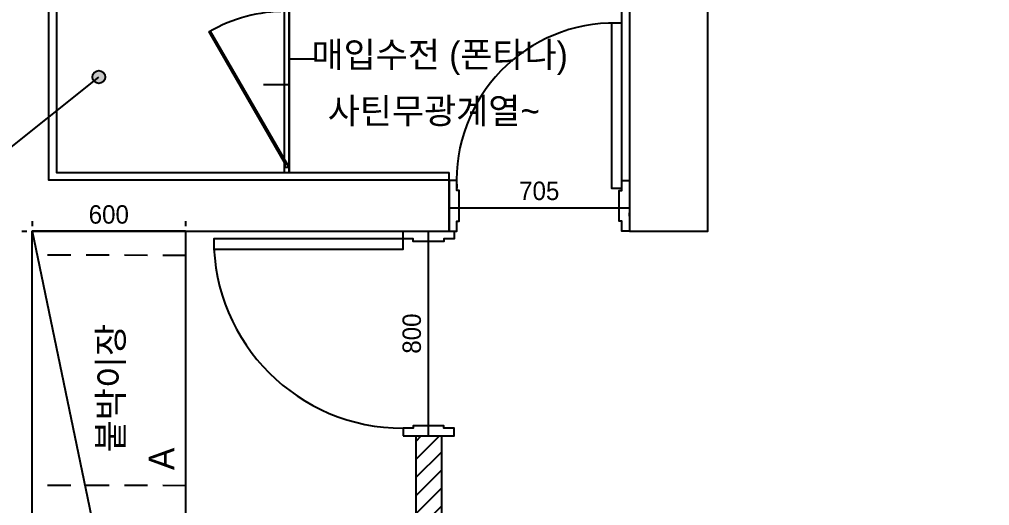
# Model space of a CAD drawing. Header units: millimetres. Extents: x 346859 to 753976, y -86090 to 5333.
# Drawn here: x 405991 to 409783, y -22835 to -20934 of the extents above; entities that cross this region are included whole.
import ezdxf

# ---------------------------------------------------------------- set-up
doc = ezdxf.new("R2010")
doc.units = ezdxf.units.MM
doc.header["$LTSCALE"] = 60
doc.linetypes.add('HID', pattern=[2.5, 1.5, -1])
for name, color, linetype in [('0-ELC TEXT', 7, 'Continuous'), ('06-FUR', 6, 'Continuous'), ('07-DIM WAL', 5, 'Continuous'), ('2CONTINUOUS', 2, 'Continuous'), ('3.기호.계단선', 30, 'Continuous'), ('ac-wall-fin', 3, 'Continuous'), ('CO-BATH', 6, 'Continuous'), ('CO-DO-FR', 7, 'Continuous'), ('CO-DOOR', 8, 'Continuous'), ('HAT', 8, 'Continuous')]:
    doc.layers.add(name, color=color, linetype=linetype)
doc.styles.add('YOURNAME', font='HY울릉도M.TTF')
doc.styles.add('코레일둥고', font='Korail_Round_Gothic_Medium.ttf')
doc.dimstyles.new('40', dxfattribs={"dimscale": 40, "dimtxt": 1.8, "dimasz": 0.9, "dimexe": 0.5, "dimexo": 1, "dimgap": 0.7, "dimtad": 1, "dimdec": 0, "dimzin": 0, "dimdsep": 46, "dimtxsty": 'YOURNAME', "dimblk": 'NONE', "dimcen": 0, "dimclrd": 1, "dimclre": 1, "dimclrt": 7, "dimadec": 0, "dimazin": 0, "dimtfac": 1, "dimtdec": 0, "dimtix": 1, "dimtmove": 2, "dimatfit": 3, "dimldrblk": 'NONE', "dimfxl": 1, "dimtolj": 1, "dimtzin": 0, "dimarcsym": 0})

# ---------------------------------------------------------------- blocks, each defined once
blk = doc.blocks.new('VUSAUSEH')
at = {"layer": '2CONTINUOUS'}
blk.add_lwpolyline([(406171.2, 31322.2), (406040.2, 31322.2), (406040.2, 32317.2), (406750.2, 32317.2), (406750.2, 32517.2), (406040.2, 32517.2), (406040.2, 35415.2), (407670.2, 35415.2), (407670.2, 35615.2), (406105.2, 35615.2), (406105.2, 37185.2), (408375.2, 37185.2), (408375.2, 35415.2), (408682.2, 35415.2), (408682.2, 38430.2)], dxfattribs=at)
blk = doc.blocks.new('D-002')
at = {"layer": 'CO-DO-FR'}
for points in [[(0, 200), (0, 0), (30, 0), (30, 40), (40, 40), (40, 160), (30, 160), (30, 200), (0, 200)], [(800, 200), (800, 0), (770, 0), (770, 40), (760, 40), (760, 160), (770, 160), (770, 200), (800, 200)]]:
    blk.add_lwpolyline(points, close=True, dxfattribs=at)
at = {"layer": 'CO-DOOR'}
blk.add_lwpolyline([(730, 940), (730, 200), (770, 200), (770, 940)], close=True, dxfattribs=at)
blk.add_arc((770, 200), 740, 90, 180, dxfattribs=at)
blk = doc.blocks.new('*D148')
at = {"layer": '07-DIM WAL', "color": 1, "lineweight": -2, "transparency": 16777216}
for p, q in [((407550.2, -21762.4), (407570.2, -21762.4)), ((407590.2, -22562.4), (407590.2, -21762.4)), ((407550.2, -22562.4), (407570.2, -22562.4))]:
    blk.add_line(p, q, dxfattribs=at)
at = {"layer": 'Defpoints', "color": 0, "transparency": 16777216}
for p in [(407590.2, -21762.4), (407590.2, -21762.4), (407590.2, -22562.4)]:
    blk.add_point(p, dxfattribs=at)
at = {"layer": '07-DIM WAL', "color": 7, "transparency": 16777216, "insert": (407524.7, -22162.4), "char_height": 72, "attachment_point": 5, "rotation": 90, "style": 'YOURNAME'}
blk.add_mtext('\\A1;800', dxfattribs=at)
blk = doc.blocks.new('_None')
blk = doc.blocks.new('*D189')
at = {"layer": '07-DIM WAL', "color": 1, "lineweight": -2, "transparency": 16777216}
for p, q in [((407670.2, -21670.2), (408375.2, -21670.2)), ((407670.2, -21703.1), (407670.2, -21690.2)), ((408375.2, -21703.1), (408375.2, -21690.2))]:
    blk.add_line(p, q, dxfattribs=at)
at = {"layer": 'Defpoints', "color": 0, "transparency": 16777216}
for p in [(407670.2, -21663.1), (408375.2, -21663.1), (408375.2, -21670.2)]:
    blk.add_point(p, dxfattribs=at)
at = {"layer": '07-DIM WAL', "color": 7, "transparency": 16777216, "insert": (408022.7, -21604.8), "char_height": 72, "attachment_point": 5, "style": 'YOURNAME'}
blk.add_mtext('\\A1;705', dxfattribs=at)
blk = doc.blocks.new('*D301')
at = {"layer": '07-DIM WAL', "color": 1, "lineweight": -2, "transparency": 16777216}
for p, q in [((406000.8, -21762.4), (406020.2, -21762.4)), ((406040.2, -24651.4), (406040.2, -21762.4)), ((406000.2, -24651.4), (406020.2, -24651.4))]:
    blk.add_line(p, q, dxfattribs=at)
at = {"layer": 'Defpoints', "color": 0, "transparency": 16777216}
for p in [(406040.2, -21762.4), (406040.8, -21762.4), (406040.2, -24651.4)]:
    blk.add_point(p, dxfattribs=at)
at = {"layer": '07-DIM WAL', "color": 7, "transparency": 16777216, "insert": (405974.8, -23206.9), "char_height": 72, "attachment_point": 5, "rotation": 90, "style": 'YOURNAME'}
blk.add_mtext('\\A1;2889', dxfattribs=at)
blk = doc.blocks.new('*D302')
at = {"layer": '07-DIM WAL', "color": 1, "lineweight": -2, "transparency": 16777216}
for p, q in [((406040.2, -21722.4), (406040.2, -21742.4)), ((406640.2, -21722.4), (406640.2, -21742.4)), ((406640.2, -21762.4), (406040.2, -21762.4))]:
    blk.add_line(p, q, dxfattribs=at)
at = {"layer": 'Defpoints', "color": 0, "transparency": 16777216}
for p in [(406040.2, -21762.4), (406040.2, -21762.4), (406640.2, -21762.4)]:
    blk.add_point(p, dxfattribs=at)
at = {"layer": '07-DIM WAL', "color": 7, "transparency": 16777216, "insert": (406340.2, -21697), "char_height": 72, "attachment_point": 5, "style": 'YOURNAME'}
blk.add_mtext('\\A1;600', dxfattribs=at)

msp = doc.modelspace()

# ---------------------------------------------------------------- hatches: boundary and pattern name
at = {"layer": '0-ELC TEXT'}
h = msp.add_hatch(color=256, dxfattribs=at)
h.dxf.hatch_style = 1
edge = h.paths.add_edge_path()
edge.add_arc((406301.2, -21159.4), 25, 90, 450)
h = msp.add_hatch(color=256, dxfattribs=at)
h.dxf.hatch_style = 1
edge = h.paths.add_edge_path()
edge.add_arc((406301.2, -21159.4), 25, 90, 450)
at = {"layer": 'HAT', "transparency": 33554687}
h = msp.add_hatch(dxfattribs=at)
h.set_pattern_fill('_USER', color=256, scale=50, angle=45, pattern_type=0)
h.set_pattern_definition([(45, (-89, -19737.6), (-35.355339, 35.355339), [])])
h.paths.add_polyline_path([(409692.7, -25855.4), (409943.2, -25855.4), (409943.2, -25255.4), (409943.2, -22925.4), (409792.7, -22925.4), (407640.2, -22925.4), (407640.2, -22562.4), (407540.2, -22562.4), (407540.2, -23025.4), (408902.7, -23025.4), (409692.7, -23025.4), (409692.7, -23815.4)])
h.paths.add_polyline_path([(409843.2, -21975.4), (409843.2, -22125.4), (409943.2, -22125.4), (409943.2, -21975.4)])

# ---------------------------------------------------------------- linework, layer by layer
at = {"layer": '0-ELC TEXT'}
msp.add_line((404549.9, -22560.4), (406301.2, -21159.4), dxfattribs=at)
msp.add_circle((406301.2, -21159.4), 25, dxfattribs=at)
msp.add_circle((406301.2, -21159.4), 25, dxfattribs=at)
at = {"layer": '06-FUR', "linetype": 'HID'}
for p, q in [((406641.2, -21856.9), (406041.2, -21855.6)), ((406641.2, -22756.9), (406041.2, -22755.6))]:
    msp.add_line(p, q, dxfattribs=at)
at = {"layer": '06-FUR'}
msp.add_lwpolyline([(406040.2, -21762.4), (406640.2, -21762.4), (406640.2, -24651.4), (406040.2, -24651.4), (406040.2, -21762.4), (406640.2, -24651.4)], dxfattribs=at)
at = {"layer": '3.기호.계단선', "color": 7}
msp.add_line((407045.2, -20122.4), (407045.2, -21532.4), dxfattribs=at)
msp.add_lwpolyline([(407145.2, -21089.8), (407045.2, -21089.8), (407045.2, -21189.8), (406945.2, -21189.8)], dxfattribs=at)
at = {"layer": 'ac-wall-fin', "color": 4}
msp.add_line((407670.2, -21562.4), (407670.2, -21532.4), dxfattribs=at)
at = {"layer": 'ac-wall-fin'}
msp.add_line((407540.2, -22562.4), (407540.2, -23025.4), dxfattribs=at)
at = {"layer": 'ac-wall-fin', "color": 4}
msp.add_lwpolyline([(408345.2, -21563.7), (408345.2, -20022.4), (406135.2, -20022.4), (406135.2, -21532.4), (407670.2, -21532.4)], dxfattribs=at)
at = {"layer": 'ac-wall-fin'}
msp.add_lwpolyline([(407540.2, -22562.4), (407640.2, -22562.4), (407640.2, -22925.4), (409943.2, -22925.4)], dxfattribs=at)
at = {"layer": 'CO-BATH', "color": 251}
msp.add_lwpolyline([(407025.2, -20122.4), (407025.2, -21532.4), (407045.2, -21532.4), (407045.2, -20122.4)], close=True, dxfattribs=at)
at = {"layer": 'CO-BATH'}
for points in [[(406737, -20980.3), (407037, -21499.9), (407032.7, -21502.4), (406732.7, -20982.8)], [(407045.2, -21532.4), (407045.2, -21502.4), (407040.2, -21502.4), (407040.2, -21512.4), (407030.2, -21512.4), (407030.2, -21502.4), (407025.2, -21502.4), (407025.2, -21532.4)]]:
    msp.add_lwpolyline(points, close=True, dxfattribs=at)
msp.add_arc((407032.7, -21502.4), 600, 90, 120, dxfattribs=at)
at = {"layer": 'CO-DO-FR'}
for points in [[(407670.2, -21563.7), (407670.2, -21762.4), (407700, -21762.4), (407700, -21722.7), (407710, -21722.7), (407710, -21603.4), (407700, -21603.4), (407700, -21563.7), (407670.2, -21563.7)], [(408375.2, -21563.7), (408375.2, -21762.4), (408345.4, -21762.4), (408345.4, -21722.7), (408335.5, -21722.7), (408335.5, -21603.4), (408345.4, -21603.4), (408345.4, -21563.7), (408375.2, -21563.7)]]:
    msp.add_lwpolyline(points, close=True, dxfattribs=at)
at = {"layer": 'CO-DOOR'}
msp.add_lwpolyline([(408305.6, -20948.3), (408305.6, -21593.7), (408345.4, -21593.7), (408345.4, -20948.3)], close=True, dxfattribs=at)
msp.add_arc((408315.6, -21564.5), 616.3, 89.076, 182.7159, dxfattribs=at)

# ---------------------------------------------------------------- block references
msp.add_blockref('VUSAUSEH', (0, -57177.6))
at = {"layer": 'CO-DOOR', "rotation": 90}
msp.add_blockref('D-002', (407690.2, -22562.4), dxfattribs=at)

# ---------------------------------------------------------------- texts
at = {"layer": '0-ELC TEXT', "style": '코레일둥고'}
for s, p in [('매입수전 (폰타나)', (407132.5, -21121.8)), ('사틴무광계열~', (407195.9, -21341.6))]:
    msp.add_text(s, height=100, dxfattribs=at).set_placement(p)
for s, p in [('붙박이장', (406397.3, -22626.5)), ('A', (406596, -22695.8))]:
    msp.add_text(s, height=100, rotation=90, dxfattribs=at).set_placement(p)

# ---------------------------------------------------------------- dimensions: what is measured, and where the dimension line sits
at = {"layer": '07-DIM WAL'}
for base, p1, p2, picture, middle in [((408375.2, -21670.2), (407670.2, -21663.1), (408375.2, -21663.1), '*D189', (408022.7, -21604.8)), ((406040.2, -21762.4), (406640.2, -21762.4), (406040.2, -21762.4), '*D302', (406340.2, -21697))]:
    dim = msp.add_linear_dim(base=base, p1=p1, p2=p2, dimstyle='40', dxfattribs=at)
    dim.commit()
    dim.dimension.update_dxf_attribs({"geometry": picture, "text_midpoint": middle})
for base, p1, p2, picture, middle in [((406040.2, -21762.4), (406040.2, -24651.4), (406040.8, -21762.4), '*D301', (405974.8, -23206.9)), ((407590.2, -21762.4), (407590.2, -22562.4), (407590.2, -21762.4), '*D148', (407524.7, -22162.4))]:
    dim = msp.add_linear_dim(base=base, p1=p1, p2=p2, angle=90, dimstyle='40', dxfattribs=at)
    dim.commit()
    dim.dimension.update_dxf_attribs({"geometry": picture, "text_midpoint": middle})

doc.saveas('drawing.dxf')
